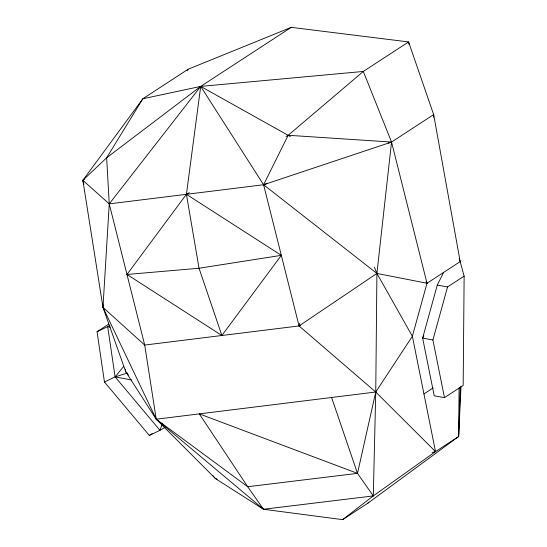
<?xml version="1.0" encoding="UTF-8"?>
<svg xmlns="http://www.w3.org/2000/svg" width="547" height="547" viewBox="0 0 547 547"><rect width="100%" height="100%" fill="white"/><g stroke="black" fill="none" stroke-linecap="round" stroke-linejoin="round"><path stroke-width="0.82" d="M443.596 272.433L437.279 285.096L422.64 338.121L434.209 395.782L444.479 397.628L463.172 385.437L464.136 276.132L460.184 261.616L433.655 114.596L408.582 41.928L291.25 27.35L188.1 69.25L142.829 98.775L82.864 180.312L102.973 307.38L125.742 371.789L156.237 419.214L215.484 478.625L263.517 509.278L342.648 519.65L367.734 503.288L458.639 436.513L459.07 387.96M342.648 519.65L373.3 495.91L375.748 392.014L376.91 273.432L391.543 142.056L363.311 71.452L200.708 86.399L142.829 98.775L106.644 157.775L82.864 180.312L83.903 184.442M102.898 303.982L102.973 307.38L156.237 419.214L263.517 509.278L373.3 495.91L435.515 451.596L458.639 436.513L460.28 387.187M458.639 436.513L461.032 386.155M221.884 335.502L126.979 274.471L186.418 194.308L281.322 255.34L221.884 335.502L199.033 268.242L186.418 194.308L200.708 86.399L291.25 27.35M299.551 323.434L299.052 325.937L375.748 392.014L435.515 451.596L432.226 452.513M373.3 495.91L357.492 473.36L375.748 392.014L412.37 336.268L427.009 283.25L391.543 142.056L433.655 114.596L433.675 117.161M444.479 397.628L432.909 339.967L447.549 286.949L464.136 276.132M162.22 423.932L159.977 430.318L149.338 435.433L104.463 382.018L97.058 331.735L108.805 324.07M300.672 325.397L299.052 325.937L263.586 184.749L288.173 135.28L363.311 71.452L408.582 41.928L409.06 44.444M423.843 335.872L422.64 338.121L432.909 339.967M187.074 70.611L188.1 69.25M123.649 366.469L115.102 376.904L104.463 382.018M367.734 503.288L368.904 502.057M459.186 258.355L460.184 261.616L427.009 283.25L376.91 273.432L299.052 325.937L144.709 345.061L102.973 307.38L109.25 203.874L106.644 157.775L200.708 86.399L290.354 136.545M83.465 181.912L82.864 180.312L84.293 179.382M149.338 435.433L152.175 433.586M423.946 393.929L433.115 387.953M165.03 427.351L159.977 430.318L115.102 376.904L107.691 326.621L109.899 325.328M186.418 194.308L189.365 192.599M285.958 136.565L288.173 135.28L391.543 142.056L263.586 184.749L109.25 203.874L82.864 180.312M97.058 331.735L107.691 326.621L110.173 327.222M263.517 509.278L247.702 486.727L156.237 419.214L144.709 345.061L109.25 203.874L200.708 86.399L263.586 184.749L267.606 183.327M127.321 373.047L115.102 376.904L131.697 379.987M388.322 143.061L391.543 142.056M281.322 255.34L199.033 268.242L126.979 274.471M156.237 419.214L375.748 392.014M357.492 473.36L247.702 486.727L199.299 413.881L357.492 473.36L331.585 397.484M437.279 285.096L447.549 286.949M217.132 479.035L215.484 478.625L212.749 475.364M263.586 184.749L376.91 273.432L412.37 336.268L435.515 451.596M128.477 375.051L125.742 371.789L125.372 369.28M425.963 281.903L427.009 283.25M374.394 267.121L376.91 273.432"/></g></svg>
